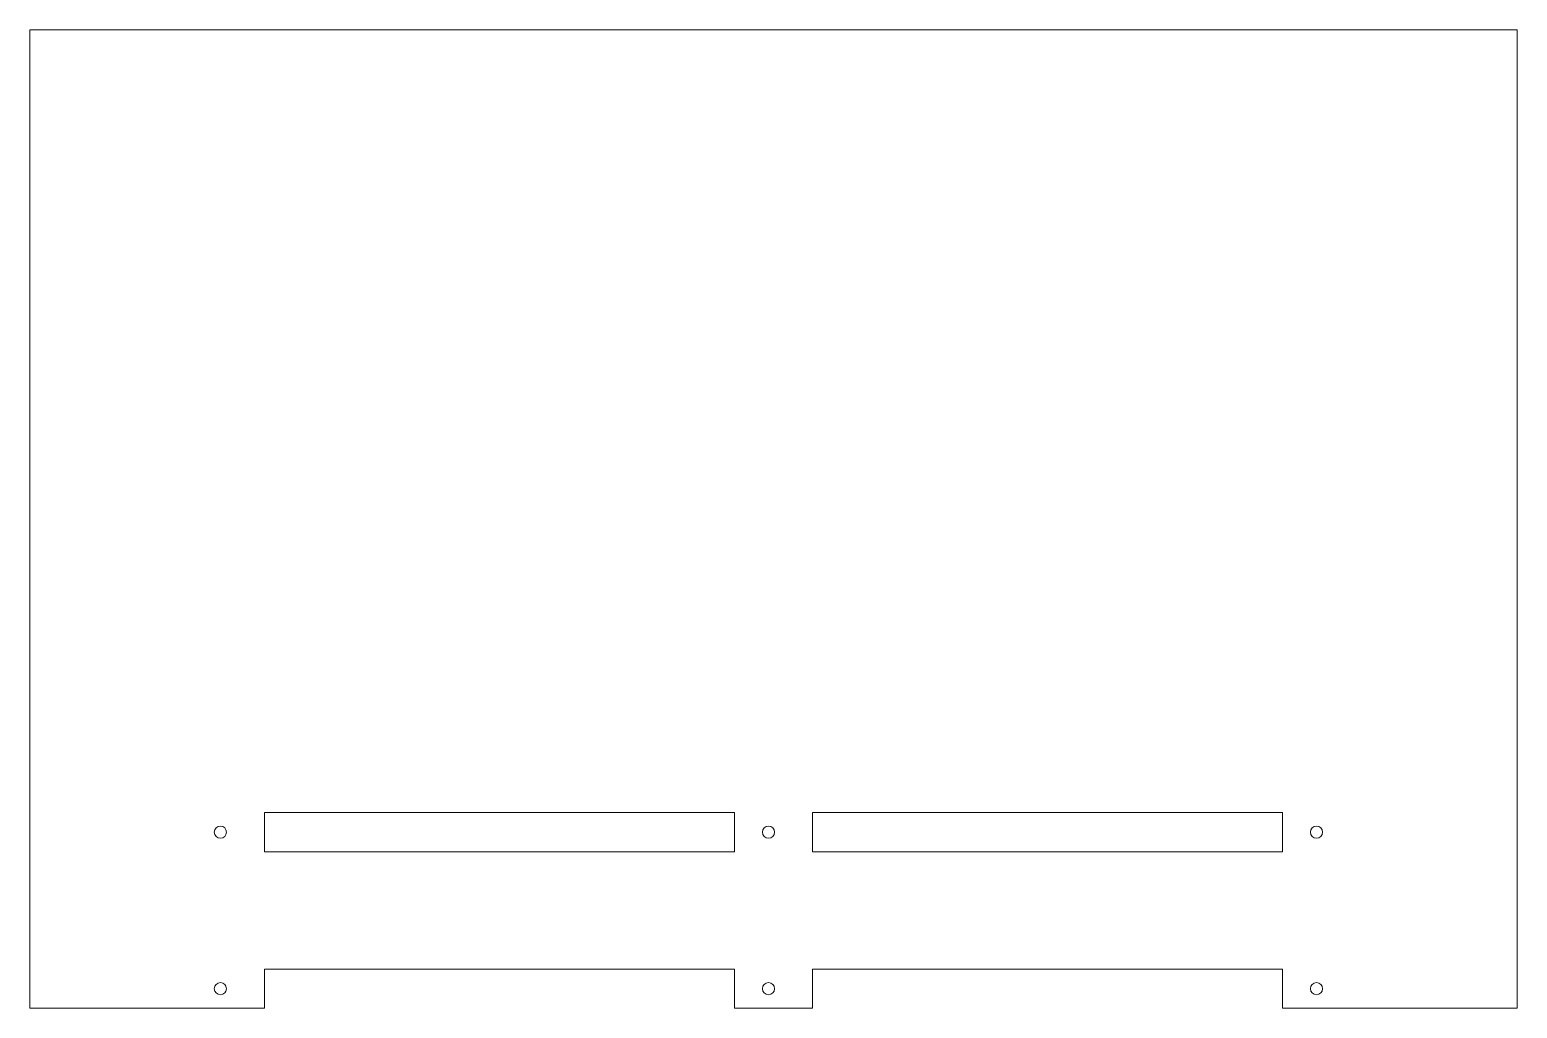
# Model space of a CAD drawing. Header units: millimetres. Extents: x -190 to 190, y -250 to 0.
import ezdxf

# ---------------------------------------------------------------- set-up
doc = ezdxf.new("R2010")
doc.units = ezdxf.units.MM

msp = doc.modelspace()

# ---------------------------------------------------------------- linework, layer by layer
at = {"color": 7, "linetype": 'Continuous', "lineweight": 15}
for p, q in [((-190, -250), (-190, 0)), ((190, 0), (-190, 0)), ((190, 0), (190, -250)), ((-130, -200), (-130, -210)), ((-130, -200), (-10, -200)), ((-10, -200), (-10, -210)), ((10, -200), (130, -200)), ((10, -200), (10, -210)), ((130, -200), (130, -210)), ((-130, -210), (-10, -210)), ((10, -210), (130, -210)), ((-130, -250), (-130, -240)), ((-130, -240), (-10, -240)), ((-10, -250), (-10, -240)), ((10, -250), (10, -240)), ((10, -240), (130, -240)), ((130, -250), (130, -240)), ((-130, -250), (-190, -250)), ((-10, -250), (10, -250)), ((130, -250), (190, -250))]:
    msp.add_line(p, q, dxfattribs=at)
for centre in [(-141.3, -205), (-1.3, -205), (138.7, -205), (-141.3, -245), (-1.3, -245), (138.7, -245)]:
    msp.add_circle(centre, 1.55, dxfattribs=at)

doc.saveas('drawing.dxf')
